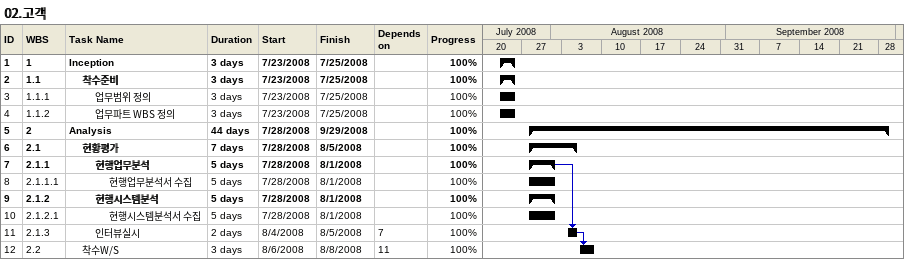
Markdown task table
02.고객

| ID | WBS | Task | Duration | Start | Finish | Predecessors | % complete |
|---|---|---|---|---|---|---|---|
| 1 | 1 | **Inception** | 3d | 2008-07-23 | 2008-07-25 |  | 100 |
| 2 | 1.1 | **착수준비** | 3d | 2008-07-23 | 2008-07-25 |  | 100 |
| 3 | 1.1.1 | 업무범위 정의 | 3d | 2008-07-23 | 2008-07-25 |  | 100 |
| 4 | 1.1.2 | 업무파트 WBS 정의 | 3d | 2008-07-23 | 2008-07-25 |  | 100 |
| 5 | 2 | **Analysis** | 44d | 2008-07-28 | 2008-09-29 |  | 100 |
| 6 | 2.1 | **현황평가** | 7d | 2008-07-28 | 2008-08-05 |  | 100 |
| 7 | 2.1.1 | **현행업무분석** | 5d | 2008-07-28 | 2008-08-01 |  | 100 |
| 8 | 2.1.1.1 | 현행업무분석서 수집 | 5d | 2008-07-28 | 2008-08-01 |  | 100 |
| 9 | 2.1.2 | **현행시스템분석** | 5d | 2008-07-28 | 2008-08-01 |  | 100 |
| 10 | 2.1.2.1 | 현행시스템분석서 수집 | 5d | 2008-07-28 | 2008-08-01 |  | 100 |
| 11 | 2.1.3 | 인터뷰실시 | 2d | 2008-08-04 | 2008-08-05 | 7 | 100 |
| 12 | 2.2 | 착수W/S | 3d | 2008-08-06 | 2008-08-08 | 11 | 100 |
